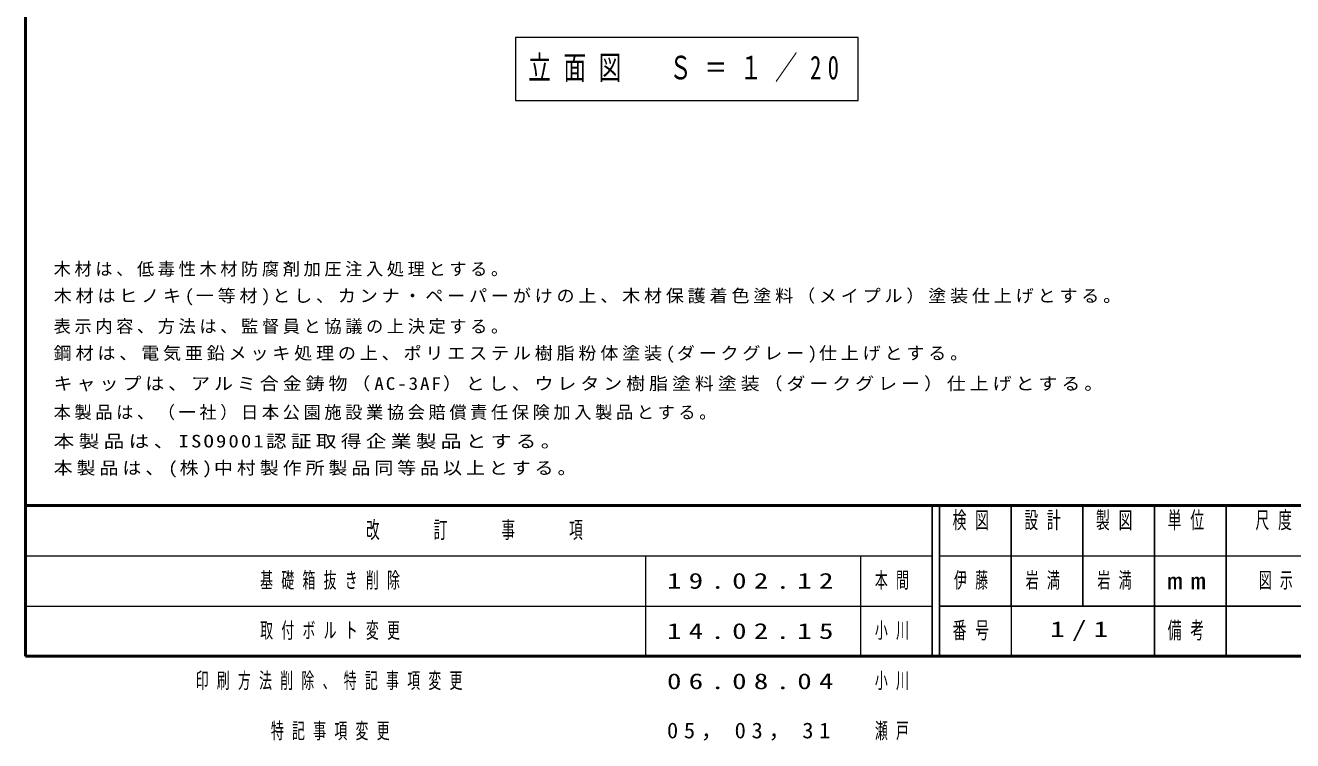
# Model space of a CAD drawing. Units: millimetres on the paper, scale 1:20. Extents: x -365 to 0, y -12 to 257.
# Drawn here: x -365 to -188.2, y -11.8 to 87.9 of the extents above; entities that cross this region are included whole.
import ezdxf

# ---------------------------------------------------------------- set-up
doc = ezdxf.new("R2010")
doc.units = ezdxf.units.MM
doc.layers.add('LY_1', color=7, linetype='Continuous', lineweight=13)
doc.layers.add('LY_3', color=7, linetype='Continuous', lineweight=13)
doc.styles.add('ＭＳ ゴシック', font='')
doc.styles.get('ＭＳ ゴシック').set_extended_font_data('MS Gothic')

msp = doc.modelspace()

# ---------------------------------------------------------------- linework, layer by layer
at = {"layer": 'LY_1'}
for p, q in [((-296.638, 86.268), (-296.638, 77.468)), ((-248.838, 86.268), (-296.638, 86.268)), ((-248.838, 77.468), (-248.838, 86.268)), ((-296.638, 77.468), (-248.838, 77.468))]:
    msp.add_line(p, q, dxfattribs=at)
at = {"layer": 'LY_3', "lineweight": 50}
for p, q in [((-365, 257), (-365, 0)), ((-365, 21), (0, 21)), ((-365, 0), (0, 0))]:
    msp.add_line(p, q, dxfattribs=at)
at = {"layer": 'LY_3', "color": 211, "lineweight": 25}
for p, q in [((-238.5, 21), (-238.5, 0)), ((-237.5, 21), (-237.5, 0)), ((-227.5, 21), (-227.5, 7)), ((-217.5, 21), (-217.5, 7)), ((-207.5, 21), (-207.5, 0)), ((-197.5, 21), (-197.5, 7)), ((-237.5, 7), (0, 7))]:
    msp.add_line(p, q, dxfattribs=at)
at = {"layer": 'LY_3'}
for p, q in [((-365, 14), (-238.5, 14)), ((-278.5, 14), (-278.5, 0)), ((-248.5, 14), (-248.5, 0)), ((-237.5, 14), (-182.5, 14)), ((-365, 7), (-238.5, 7)), ((-227.5, 7), (-227.5, 0))]:
    msp.add_line(p, q, dxfattribs=at)
at = {"layer": 'LY_3', "lineweight": 25}
msp.add_line((-197.5, 7), (-197.5, 0), dxfattribs=at)

# ---------------------------------------------------------------- texts
at = {"layer": 'LY_1', "style": 'ＭＳ ゴシック'}
for s, insert, char_height, attachment_point in [('\\T1.56;\\W0.7;立面図\u3000Ｓ＝１／20', (-272.738, 81.868), 3.299, 5), ('\\T1.21;木材は、低毒性木材防腐剤加圧注入処理とする。', (-361.049, 52.905), 1.76, 7), ('\\T1.21;\\W1.05;木材はヒノキ(一等材)とし、カンナ・ペーパーがけの上、木材保護着色塗料（メイプル）塗装仕上げとする。', (-361.049, 48.905), 1.76, 7), ('\\T1.21;表示内容、方法は、監督員と協議の上決定する。', (-361.049, 44.905), 1.76, 7), ('\\T1.21;\\W1.05;鋼材は、電気亜鉛メッキ処理の上、ポリエステル樹脂粉体塗装(ダークグレー)仕上げとする。', (-361.049, 40.905), 1.76, 7), ('\\T1.21;\\W1.1;キャップは、アルミ合金鋳物（AC-3AF）とし、ウレタン樹脂塗料塗装（ダークグレー）仕上げとする。', (-361.049, 36.905), 1.76, 7), ('\\T1.21;本製品は、（一社）日本公園施設業協会賠償責任保険加入製品とする。', (-361.049, 32.905), 1.76, 7), ('\\T1.21;\\W1.2;本製品は、ISO9001認証取得企業製品とする。', (-361.049, 28.905), 1.76, 7), ('\\T1.21;\\W1.1;本製品は、(株)中村製作所製品同等品以上とする。', (-361.049, 24.905), 1.76, 7), ('\\T1.64;\\W0.6;基礎箱抜き削除', (-332.25, 10.5), 2.199, 4), ('\\T1.5;\\W1.35;19.02.12', (-275.5, 10.5), 2.199, 4), ('\\T1.64;\\W0.6;本間', (-246.5, 10.5), 2.199, 4), ('\\T1.64;\\W0.6;伊藤', (-232.5, 10.5), 2.199, 5), ('\\T1.64;\\W0.6;岩満', (-222.5, 10.5), 2.199, 5), ('\\T1.64;\\W0.6;岩満', (-212.5, 10.5), 2.199, 5), ('\\T1.64;\\W0.6;図示', (-190, 10.5), 2.199, 5), ('\\T1.64;\\W0.6;取付ボルト変更', (-332.25, 3.5), 2.199, 4), ('\\T1.5;\\W1.35;14.02.15', (-275.5, 3.5), 2.199, 4), ('\\T1.64;\\W0.6;小川', (-246.5, 3.5), 2.199, 4), ('\\T1.5;\\W1.35;1/1', (-217.5, 3.5), 2.199, 5), ('\\T1.64;\\W0.6;印刷方法削除、特記事項変更', (-341.25, -3.5), 2.199, 4), ('\\T1.5;\\W1.35;06.08.04', (-275.5, -3.5), 2.199, 4), ('\\T1.64;\\W0.6;小川', (-246.5, -3.5), 2.199, 4), ('\\T1.64;\\W0.6;特記事項変更', (-330.75, -10.5), 2.199, 4), ('\\T1.5;\\W1.05;05，03，31', (-275.5, -10.5), 2.199, 4), ('\\T1.64;\\W0.6;瀬戸', (-246.5, -10.5), 2.199, 4)]:
    msp.add_mtext(s, dxfattribs=dict(at, insert=insert, char_height=char_height, attachment_point=attachment_point))
at = {"layer": 'LY_3', "color": 4, "char_height": 2.346, "style": 'ＭＳ ゴシック'}
for s, insert, attachment_point in [('\\T1.64;\\W0.6;検図', (-232.5, 20.167), 2), ('\\T1.64;\\W0.6;設計', (-222.5, 20.167), 2), ('\\T1.64;\\W0.6;製図', (-212.5, 20.167), 2), ('\\T1.64;\\W0.6;単位', (-202.5, 20.167), 2), ('\\T1.64;\\W0.6;尺度', (-190.25, 20.167), 2), ('\\T1.64;\\W0.6;改\u3000\u3000訂\u3000\u3000事\u3000\u3000項', (-301.75, 17.5), 5), ('\\T1.5;\\W1.35;mm', (-202.5, 10.5), 5), ('\\T1.64;\\W0.6;番号', (-232.5, 3.5), 5), ('\\T1.64;\\W0.6;備考', (-202.5, 3.5), 5)]:
    msp.add_mtext(s, dxfattribs=dict(at, insert=insert, attachment_point=attachment_point))

doc.saveas('drawing.dxf')
